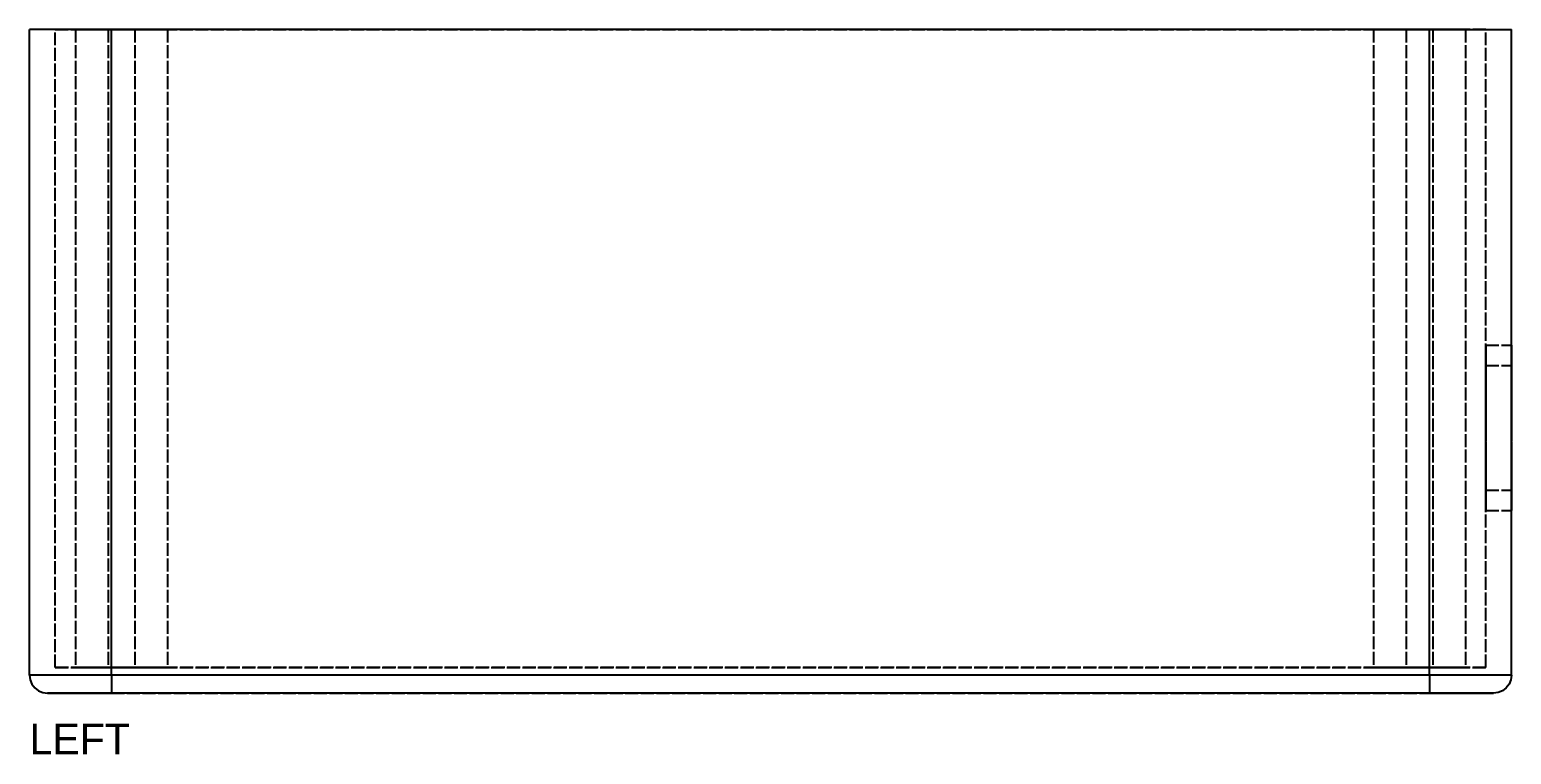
# Model space of a CAD drawing. Header units: millimetres. Extents: x 0 to 380, y -17 to 240.
# Drawn here: x 235 to 380, y 169 to 240 of the extents above; entities that cross this region are included whole.
import ezdxf

# ---------------------------------------------------------------- set-up
doc = ezdxf.new("R2010")
doc.units = ezdxf.units.MM
doc.linetypes.add('DASHED', pattern=[1.524, 1.27, -0.254])
for name, color, linetype in [('HIDDEN', 8, 'DASHED'), ('TEXT', 3, 'Continuous'), ('VISIBLE', 7, 'Continuous')]:
    doc.layers.add(name, color=color, linetype=linetype)

msp = doc.modelspace()

# ---------------------------------------------------------------- linework, layer by layer
at = {"layer": 'HIDDEN'}
for points in [[(243, 240), (242.1, 240), (241.22, 240), (240.36, 240), (239.53, 240), (238.74, 240), (238.01, 240), (237.34, 240), (236.75, 240), (236.23, 240), (235.79, 240), (235.45, 240), (235.2, 240), (235.05, 240), (235, 240)], [(235, 176.75), (235, 240)], [(237.5, 240), (377.5, 240)], [(377.5, 240), (237.5, 240)], [(237.5, 177.5), (237.5, 240)], [(237.5, 177.5), (237.5, 240)], [(244, 240), (243.5, 240), (243, 240), (242.51, 240), (242.05, 240), (241.61, 240), (241.19, 240), (240.82, 240), (240.48, 240), (240.19, 240), (239.95, 240), (239.75, 240), (239.61, 240), (239.53, 240), (239.5, 240)], [(239.5, 240), (239.61, 240), (239.95, 240), (240.48, 240), (241.19, 240), (242.05, 240), (243, 240), (244, 240), (245, 240), (245.95, 240), (246.81, 240), (247.52, 240), (248.05, 240), (248.39, 240), (248.5, 240)], [(244, 240), (243.5, 240), (243, 240), (242.51, 240), (242.05, 240), (241.61, 240), (241.19, 240), (240.82, 240), (240.48, 240), (240.19, 240), (239.95, 240), (239.75, 240), (239.61, 240), (239.53, 240), (239.5, 240)], [(239.5, 240), (239.61, 240), (239.95, 240), (240.48, 240), (241.19, 240), (242.05, 240), (243, 240), (244, 240), (245, 240), (245.95, 240), (246.81, 240), (247.52, 240), (248.05, 240), (248.39, 240), (248.5, 240)], [(239.5, 240), (239.5, 177.5)], [(239.5, 240), (239.5, 177.5)], [(244, 240), (243.85, 240), (243.71, 240), (243.57, 240), (243.44, 240), (243.31, 240), (243.19, 240), (243.08, 240), (242.98, 240), (242.9, 240), (242.83, 240), (242.77, 240), (242.73, 240), (242.71, 240), (242.7, 240)], [(242.7, 240), (242.73, 240), (242.83, 240), (242.98, 240), (243.19, 240), (243.44, 240), (243.71, 240), (244, 240), (244.29, 240), (244.56, 240), (244.81, 240), (245.02, 240), (245.17, 240), (245.27, 240), (245.3, 240)], [(244, 240), (243.85, 240), (243.71, 240), (243.57, 240), (243.44, 240), (243.31, 240), (243.19, 240), (243.08, 240), (242.98, 240), (242.9, 240), (242.83, 240), (242.77, 240), (242.73, 240), (242.71, 240), (242.7, 240)], [(242.7, 240), (242.73, 240), (242.83, 240), (242.98, 240), (243.19, 240), (243.44, 240), (243.71, 240), (244, 240), (244.29, 240), (244.56, 240), (244.81, 240), (245.02, 240), (245.17, 240), (245.27, 240), (245.3, 240)], [(242.7, 240), (242.7, 177.5)], [(242.7, 240), (242.7, 177.5)], [(372, 240), (243, 240)], [(248.5, 240), (248.47, 240), (248.39, 240), (248.25, 240), (248.05, 240), (247.81, 240), (247.52, 240), (247.18, 240), (246.81, 240), (246.39, 240), (245.95, 240), (245.49, 240), (245, 240), (244.5, 240), (244, 240)], [(248.5, 240), (248.47, 240), (248.39, 240), (248.25, 240), (248.05, 240), (247.81, 240), (247.52, 240), (247.18, 240), (246.81, 240), (246.39, 240), (245.95, 240), (245.49, 240), (245, 240), (244.5, 240), (244, 240)], [(245.3, 240), (245.29, 240), (245.27, 240), (245.23, 240), (245.17, 240), (245.1, 240), (245.02, 240), (244.92, 240), (244.81, 240), (244.69, 240), (244.56, 240), (244.43, 240), (244.29, 240), (244.15, 240), (244, 240)], [(245.3, 240), (245.29, 240), (245.27, 240), (245.23, 240), (245.17, 240), (245.1, 240), (245.02, 240), (244.92, 240), (244.81, 240), (244.69, 240), (244.56, 240), (244.43, 240), (244.29, 240), (244.15, 240), (244, 240)], [(245.3, 240), (245.3, 177.5)], [(245.3, 240), (245.3, 177.5)], [(248.5, 240), (248.5, 177.5)], [(248.5, 240), (248.5, 177.5)], [(371, 240), (370.5, 240), (370, 240), (369.51, 240), (369.05, 240), (368.61, 240), (368.19, 240), (367.82, 240), (367.48, 240), (367.19, 240), (366.95, 240), (366.75, 240), (366.61, 240), (366.53, 240), (366.5, 240)], [(366.5, 240), (366.61, 240), (366.95, 240), (367.48, 240), (368.19, 240), (369.05, 240), (370, 240), (371, 240), (372, 240), (372.95, 240), (373.81, 240), (374.52, 240), (375.05, 240), (375.39, 240), (375.5, 240)], [(371, 240), (370.5, 240), (370, 240), (369.51, 240), (369.05, 240), (368.61, 240), (368.19, 240), (367.82, 240), (367.48, 240), (367.19, 240), (366.95, 240), (366.75, 240), (366.61, 240), (366.53, 240), (366.5, 240)], [(366.5, 240), (366.61, 240), (366.95, 240), (367.48, 240), (368.19, 240), (369.05, 240), (370, 240), (371, 240), (372, 240), (372.95, 240), (373.81, 240), (374.52, 240), (375.05, 240), (375.39, 240), (375.5, 240)], [(366.5, 240), (366.5, 177.5)], [(366.5, 240), (366.5, 177.5)], [(371, 240), (370.85, 240), (370.71, 240), (370.57, 240), (370.44, 240), (370.31, 240), (370.19, 240), (370.08, 240), (369.98, 240), (369.9, 240), (369.83, 240), (369.77, 240), (369.73, 240), (369.71, 240), (369.7, 240)], [(369.7, 240), (369.73, 240), (369.83, 240), (369.98, 240), (370.19, 240), (370.44, 240), (370.71, 240), (371, 240), (371.29, 240), (371.56, 240), (371.81, 240), (372.02, 240), (372.17, 240), (372.27, 240), (372.3, 240)], [(371, 240), (370.85, 240), (370.71, 240), (370.57, 240), (370.44, 240), (370.31, 240), (370.19, 240), (370.08, 240), (369.98, 240), (369.9, 240), (369.83, 240), (369.77, 240), (369.73, 240), (369.71, 240), (369.7, 240)], [(369.7, 240), (369.73, 240), (369.83, 240), (369.98, 240), (370.19, 240), (370.44, 240), (370.71, 240), (371, 240), (371.29, 240), (371.56, 240), (371.81, 240), (372.02, 240), (372.17, 240), (372.27, 240), (372.3, 240)], [(369.7, 240), (369.7, 177.5)], [(369.7, 240), (369.7, 177.5)], [(375.5, 240), (375.47, 240), (375.39, 240), (375.25, 240), (375.05, 240), (374.81, 240), (374.52, 240), (374.18, 240), (373.81, 240), (373.39, 240), (372.95, 240), (372.49, 240), (372, 240), (371.5, 240), (371, 240)], [(375.5, 240), (375.47, 240), (375.39, 240), (375.25, 240), (375.05, 240), (374.81, 240), (374.52, 240), (374.18, 240), (373.81, 240), (373.39, 240), (372.95, 240), (372.49, 240), (372, 240), (371.5, 240), (371, 240)], [(372.3, 240), (372.29, 240), (372.27, 240), (372.23, 240), (372.17, 240), (372.1, 240), (372.02, 240), (371.92, 240), (371.81, 240), (371.69, 240), (371.56, 240), (371.43, 240), (371.29, 240), (371.15, 240), (371, 240)], [(372.3, 240), (372.29, 240), (372.27, 240), (372.23, 240), (372.17, 240), (372.1, 240), (372.02, 240), (371.92, 240), (371.81, 240), (371.69, 240), (371.56, 240), (371.43, 240), (371.29, 240), (371.15, 240), (371, 240)], [(372, 240), (372.9, 240), (373.78, 240), (374.64, 240), (375.47, 240), (376.26, 240), (376.99, 240), (377.66, 240), (378.25, 240), (378.77, 240), (379.21, 240), (379.55, 240), (379.8, 240), (379.95, 240), (380, 240)], [(372.3, 240), (372.3, 177.5)], [(372.3, 240), (372.3, 177.5)], [(375.5, 240), (375.5, 177.5)], [(375.5, 240), (375.5, 177.5)], [(377.5, 177.5), (377.5, 240)], [(377.5, 177.5), (377.5, 240)], [(380, 176.75), (380, 240)], [(377.5, 201), (377.5, 201.91), (377.5, 202.8), (377.5, 203.68), (377.5, 204.51), (377.5, 205.31), (377.5, 206.05), (377.5, 206.73), (377.5, 207.33), (377.5, 207.86), (377.5, 208.3), (377.5, 208.65), (377.5, 208.9), (377.5, 209.05), (377.5, 209.1)], [(377.5, 209.1), (377.5, 208.9), (377.5, 208.3), (377.5, 207.33), (377.5, 206.05), (377.5, 204.51), (377.5, 202.8), (377.5, 201), (377.5, 199.2), (377.5, 197.49), (377.5, 195.95), (377.5, 194.67), (377.5, 193.7), (377.5, 193.1), (377.5, 192.9)], [(377.5, 201), (377.5, 201.91), (377.5, 202.8), (377.5, 203.68), (377.5, 204.51), (377.5, 205.31), (377.5, 206.05), (377.5, 206.73), (377.5, 207.33), (377.5, 207.86), (377.5, 208.3), (377.5, 208.65), (377.5, 208.9), (377.5, 209.05), (377.5, 209.1)], [(377.5, 209.1), (377.5, 208.9), (377.5, 208.3), (377.5, 207.33), (377.5, 206.05), (377.5, 204.51), (377.5, 202.8), (377.5, 201), (377.5, 199.2), (377.5, 197.49), (377.5, 195.95), (377.5, 194.67), (377.5, 193.7), (377.5, 193.1), (377.5, 192.9)], [(377.5, 201), (377.5, 201.91), (377.5, 202.8), (377.5, 203.68), (377.5, 204.51), (377.5, 205.31), (377.5, 206.05), (377.5, 206.73), (377.5, 207.33), (377.5, 207.86), (377.5, 208.3), (377.5, 208.65), (377.5, 208.9), (377.5, 209.05), (377.5, 209.1)], [(377.5, 209.1), (377.5, 208.9), (377.5, 208.3), (377.5, 207.33), (377.5, 206.05), (377.5, 204.51), (377.5, 202.8), (377.5, 201), (377.5, 199.2), (377.5, 197.49), (377.5, 195.95), (377.5, 194.67), (377.5, 193.7), (377.5, 193.1), (377.5, 192.9)], [(377.5, 201), (377.5, 201.91), (377.5, 202.8), (377.5, 203.68), (377.5, 204.51), (377.5, 205.31), (377.5, 206.05), (377.5, 206.73), (377.5, 207.33), (377.5, 207.86), (377.5, 208.3), (377.5, 208.65), (377.5, 208.9), (377.5, 209.05), (377.5, 209.1)], [(377.5, 209.1), (377.5, 208.9), (377.5, 208.3), (377.5, 207.33), (377.5, 206.05), (377.5, 204.51), (377.5, 202.8), (377.5, 201), (377.5, 199.2), (377.5, 197.49), (377.5, 195.95), (377.5, 194.67), (377.5, 193.7), (377.5, 193.1), (377.5, 192.9)], [(377.5, 201), (377.5, 201.91), (377.5, 202.8), (377.5, 203.68), (377.5, 204.51), (377.5, 205.31), (377.5, 206.05), (377.5, 206.73), (377.5, 207.33), (377.5, 207.86), (377.5, 208.3), (377.5, 208.65), (377.5, 208.9), (377.5, 209.05), (377.5, 209.1)], [(377.5, 209.1), (377.5, 208.9), (377.5, 208.3), (377.5, 207.33), (377.5, 206.05), (377.5, 204.51), (377.5, 202.8), (377.5, 201), (377.5, 199.2), (377.5, 197.49), (377.5, 195.95), (377.5, 194.67), (377.5, 193.7), (377.5, 193.1), (377.5, 192.9)], [(377.5, 209.1), (380, 209.1)], [(377.5, 209.1), (380, 209.1)], [(377.5, 209.1), (380, 209.1)], [(377.5, 209.1), (380, 209.1)], [(377.5, 209.1), (380, 209.1)], [(380, 201), (380, 201.91), (380, 202.8), (380, 203.68), (380, 204.51), (380, 205.31), (380, 206.05), (380, 206.73), (380, 207.33), (380, 207.86), (380, 208.3), (380, 208.65), (380, 208.9), (380, 209.05), (380, 209.1)], [(380, 209.1), (380, 208.9), (380, 208.3), (380, 207.33), (380, 206.05), (380, 204.51), (380, 202.8), (380, 201), (380, 199.2), (380, 197.49), (380, 195.95), (380, 194.67), (380, 193.7), (380, 193.1), (380, 192.9)], [(380, 201), (380, 201.91), (380, 202.8), (380, 203.68), (380, 204.51), (380, 205.31), (380, 206.05), (380, 206.73), (380, 207.33), (380, 207.86), (380, 208.3), (380, 208.65), (380, 208.9), (380, 209.05), (380, 209.1)], [(380, 209.1), (380, 208.9), (380, 208.3), (380, 207.33), (380, 206.05), (380, 204.51), (380, 202.8), (380, 201), (380, 199.2), (380, 197.49), (380, 195.95), (380, 194.67), (380, 193.7), (380, 193.1), (380, 192.9)], [(380, 201), (380, 201.91), (380, 202.8), (380, 203.68), (380, 204.51), (380, 205.31), (380, 206.05), (380, 206.73), (380, 207.33), (380, 207.86), (380, 208.3), (380, 208.65), (380, 208.9), (380, 209.05), (380, 209.1)], [(380, 209.1), (380, 208.9), (380, 208.3), (380, 207.33), (380, 206.05), (380, 204.51), (380, 202.8), (380, 201), (380, 199.2), (380, 197.49), (380, 195.95), (380, 194.67), (380, 193.7), (380, 193.1), (380, 192.9)], [(380, 201), (380, 201.91), (380, 202.8), (380, 203.68), (380, 204.51), (380, 205.31), (380, 206.05), (380, 206.73), (380, 207.33), (380, 207.86), (380, 208.3), (380, 208.65), (380, 208.9), (380, 209.05), (380, 209.1)], [(380, 209.1), (380, 208.9), (380, 208.3), (380, 207.33), (380, 206.05), (380, 204.51), (380, 202.8), (380, 201), (380, 199.2), (380, 197.49), (380, 195.95), (380, 194.67), (380, 193.7), (380, 193.1), (380, 192.9)], [(380, 201), (380, 201.91), (380, 202.8), (380, 203.68), (380, 204.51), (380, 205.31), (380, 206.05), (380, 206.73), (380, 207.33), (380, 207.86), (380, 208.3), (380, 208.65), (380, 208.9), (380, 209.05), (380, 209.1)], [(380, 209.1), (380, 208.9), (380, 208.3), (380, 207.33), (380, 206.05), (380, 204.51), (380, 202.8), (380, 201), (380, 199.2), (380, 197.49), (380, 195.95), (380, 194.67), (380, 193.7), (380, 193.1), (380, 192.9)], [(377.5, 201), (377.5, 201.68), (377.5, 202.36), (377.5, 203.01), (377.5, 203.65), (377.5, 204.25), (377.5, 204.8), (377.5, 205.31), (377.5, 205.77), (377.5, 206.17), (377.5, 206.5), (377.5, 206.76), (377.5, 206.95), (377.5, 207.06), (377.5, 207.1)], [(377.5, 207.1), (377.5, 206.95), (377.5, 206.5), (377.5, 205.77), (377.5, 204.8), (377.5, 203.65), (377.5, 202.36), (377.5, 201), (377.5, 199.64), (377.5, 198.35), (377.5, 197.2), (377.5, 196.23), (377.5, 195.5), (377.5, 195.05), (377.5, 194.9)], [(377.5, 201), (377.5, 201.68), (377.5, 202.36), (377.5, 203.01), (377.5, 203.65), (377.5, 204.25), (377.5, 204.8), (377.5, 205.31), (377.5, 205.77), (377.5, 206.17), (377.5, 206.5), (377.5, 206.76), (377.5, 206.95), (377.5, 207.06), (377.5, 207.1)], [(377.5, 207.1), (377.5, 206.95), (377.5, 206.5), (377.5, 205.77), (377.5, 204.8), (377.5, 203.65), (377.5, 202.36), (377.5, 201), (377.5, 199.64), (377.5, 198.35), (377.5, 197.2), (377.5, 196.23), (377.5, 195.5), (377.5, 195.05), (377.5, 194.9)], [(377.5, 207.1), (380, 207.1)], [(377.5, 207.1), (380, 207.1)], [(380, 201), (380, 201.68), (380, 202.36), (380, 203.01), (380, 203.65), (380, 204.25), (380, 204.8), (380, 205.31), (380, 205.77), (380, 206.17), (380, 206.5), (380, 206.76), (380, 206.95), (380, 207.06), (380, 207.1)], [(380, 207.1), (380, 206.95), (380, 206.5), (380, 205.77), (380, 204.8), (380, 203.65), (380, 202.36), (380, 201), (380, 199.64), (380, 198.35), (380, 197.2), (380, 196.23), (380, 195.5), (380, 195.05), (380, 194.9)], [(380, 201), (380, 201.68), (380, 202.36), (380, 203.01), (380, 203.65), (380, 204.25), (380, 204.8), (380, 205.31), (380, 205.77), (380, 206.17), (380, 206.5), (380, 206.76), (380, 206.95), (380, 207.06), (380, 207.1)], [(380, 207.1), (380, 206.95), (380, 206.5), (380, 205.77), (380, 204.8), (380, 203.65), (380, 202.36), (380, 201), (380, 199.64), (380, 198.35), (380, 197.2), (380, 196.23), (380, 195.5), (380, 195.05), (380, 194.9)], [(377.5, 192.9), (377.5, 192.95), (377.5, 193.1), (377.5, 193.35), (377.5, 193.7), (377.5, 194.14), (377.5, 194.67), (377.5, 195.27), (377.5, 195.95), (377.5, 196.69), (377.5, 197.49), (377.5, 198.32), (377.5, 199.2), (377.5, 200.09), (377.5, 201)], [(377.5, 192.9), (377.5, 192.95), (377.5, 193.1), (377.5, 193.35), (377.5, 193.7), (377.5, 194.14), (377.5, 194.67), (377.5, 195.27), (377.5, 195.95), (377.5, 196.69), (377.5, 197.49), (377.5, 198.32), (377.5, 199.2), (377.5, 200.09), (377.5, 201)], [(377.5, 192.9), (377.5, 192.95), (377.5, 193.1), (377.5, 193.35), (377.5, 193.7), (377.5, 194.14), (377.5, 194.67), (377.5, 195.27), (377.5, 195.95), (377.5, 196.69), (377.5, 197.49), (377.5, 198.32), (377.5, 199.2), (377.5, 200.09), (377.5, 201)], [(377.5, 192.9), (377.5, 192.95), (377.5, 193.1), (377.5, 193.35), (377.5, 193.7), (377.5, 194.14), (377.5, 194.67), (377.5, 195.27), (377.5, 195.95), (377.5, 196.69), (377.5, 197.49), (377.5, 198.32), (377.5, 199.2), (377.5, 200.09), (377.5, 201)], [(377.5, 192.9), (377.5, 192.95), (377.5, 193.1), (377.5, 193.35), (377.5, 193.7), (377.5, 194.14), (377.5, 194.67), (377.5, 195.27), (377.5, 195.95), (377.5, 196.69), (377.5, 197.49), (377.5, 198.32), (377.5, 199.2), (377.5, 200.09), (377.5, 201)], [(377.5, 194.9), (377.5, 194.94), (377.5, 195.05), (377.5, 195.24), (377.5, 195.5), (377.5, 195.83), (377.5, 196.23), (377.5, 196.69), (377.5, 197.2), (377.5, 197.75), (377.5, 198.35), (377.5, 198.99), (377.5, 199.64), (377.5, 200.32), (377.5, 201)], [(377.5, 194.9), (377.5, 194.94), (377.5, 195.05), (377.5, 195.24), (377.5, 195.5), (377.5, 195.83), (377.5, 196.23), (377.5, 196.69), (377.5, 197.2), (377.5, 197.75), (377.5, 198.35), (377.5, 198.99), (377.5, 199.64), (377.5, 200.32), (377.5, 201)], [(380, 192.9), (380, 192.95), (380, 193.1), (380, 193.35), (380, 193.7), (380, 194.14), (380, 194.67), (380, 195.27), (380, 195.95), (380, 196.69), (380, 197.49), (380, 198.32), (380, 199.2), (380, 200.09), (380, 201)], [(380, 192.9), (380, 192.95), (380, 193.1), (380, 193.35), (380, 193.7), (380, 194.14), (380, 194.67), (380, 195.27), (380, 195.95), (380, 196.69), (380, 197.49), (380, 198.32), (380, 199.2), (380, 200.09), (380, 201)], [(380, 192.9), (380, 192.95), (380, 193.1), (380, 193.35), (380, 193.7), (380, 194.14), (380, 194.67), (380, 195.27), (380, 195.95), (380, 196.69), (380, 197.49), (380, 198.32), (380, 199.2), (380, 200.09), (380, 201)], [(380, 192.9), (380, 192.95), (380, 193.1), (380, 193.35), (380, 193.7), (380, 194.14), (380, 194.67), (380, 195.27), (380, 195.95), (380, 196.69), (380, 197.49), (380, 198.32), (380, 199.2), (380, 200.09), (380, 201)], [(380, 192.9), (380, 192.95), (380, 193.1), (380, 193.35), (380, 193.7), (380, 194.14), (380, 194.67), (380, 195.27), (380, 195.95), (380, 196.69), (380, 197.49), (380, 198.32), (380, 199.2), (380, 200.09), (380, 201)], [(380, 194.9), (380, 194.94), (380, 195.05), (380, 195.24), (380, 195.5), (380, 195.83), (380, 196.23), (380, 196.69), (380, 197.2), (380, 197.75), (380, 198.35), (380, 198.99), (380, 199.64), (380, 200.32), (380, 201)], [(380, 194.9), (380, 194.94), (380, 195.05), (380, 195.24), (380, 195.5), (380, 195.83), (380, 196.23), (380, 196.69), (380, 197.2), (380, 197.75), (380, 198.35), (380, 198.99), (380, 199.64), (380, 200.32), (380, 201)], [(377.5, 194.9), (380, 194.9)], [(377.5, 194.9), (380, 194.9)], [(377.5, 192.9), (380, 192.9)], [(377.5, 192.9), (380, 192.9)], [(377.5, 192.9), (380, 192.9)], [(377.5, 192.9), (380, 192.9)], [(377.5, 192.9), (380, 192.9)], [(377.5, 177.5), (237.5, 177.5)], [(237.5, 177.5), (377.5, 177.5)], [(244, 177.5), (243.5, 177.5), (243, 177.5), (242.51, 177.5), (242.05, 177.5), (241.61, 177.5), (241.19, 177.5), (240.82, 177.5), (240.48, 177.5), (240.19, 177.5), (239.95, 177.5), (239.75, 177.5), (239.61, 177.5), (239.53, 177.5), (239.5, 177.5)], [(239.5, 177.5), (239.61, 177.5), (239.95, 177.5), (240.48, 177.5), (241.19, 177.5), (242.05, 177.5), (243, 177.5), (244, 177.5), (245, 177.5), (245.95, 177.5), (246.81, 177.5), (247.52, 177.5), (248.05, 177.5), (248.39, 177.5), (248.5, 177.5)], [(244, 177.5), (243.5, 177.5), (243, 177.5), (242.51, 177.5), (242.05, 177.5), (241.61, 177.5), (241.19, 177.5), (240.82, 177.5), (240.48, 177.5), (240.19, 177.5), (239.95, 177.5), (239.75, 177.5), (239.61, 177.5), (239.53, 177.5), (239.5, 177.5)], [(239.5, 177.5), (239.61, 177.5), (239.95, 177.5), (240.48, 177.5), (241.19, 177.5), (242.05, 177.5), (243, 177.5), (244, 177.5), (245, 177.5), (245.95, 177.5), (246.81, 177.5), (247.52, 177.5), (248.05, 177.5), (248.39, 177.5), (248.5, 177.5)], [(244, 177.5), (243.85, 177.5), (243.71, 177.5), (243.57, 177.5), (243.44, 177.5), (243.31, 177.5), (243.19, 177.5), (243.08, 177.5), (242.98, 177.5), (242.9, 177.5), (242.83, 177.5), (242.77, 177.5), (242.73, 177.5), (242.71, 177.5), (242.7, 177.5)], [(242.7, 177.5), (242.73, 177.5), (242.83, 177.5), (242.98, 177.5), (243.19, 177.5), (243.44, 177.5), (243.71, 177.5), (244, 177.5), (244.29, 177.5), (244.56, 177.5), (244.81, 177.5), (245.02, 177.5), (245.17, 177.5), (245.27, 177.5), (245.3, 177.5)], [(244, 177.5), (243.85, 177.5), (243.71, 177.5), (243.57, 177.5), (243.44, 177.5), (243.31, 177.5), (243.19, 177.5), (243.08, 177.5), (242.98, 177.5), (242.9, 177.5), (242.83, 177.5), (242.77, 177.5), (242.73, 177.5), (242.71, 177.5), (242.7, 177.5)], [(242.7, 177.5), (242.73, 177.5), (242.83, 177.5), (242.98, 177.5), (243.19, 177.5), (243.44, 177.5), (243.71, 177.5), (244, 177.5), (244.29, 177.5), (244.56, 177.5), (244.81, 177.5), (245.02, 177.5), (245.17, 177.5), (245.27, 177.5), (245.3, 177.5)], [(248.5, 177.5), (248.47, 177.5), (248.39, 177.5), (248.25, 177.5), (248.05, 177.5), (247.81, 177.5), (247.52, 177.5), (247.18, 177.5), (246.81, 177.5), (246.39, 177.5), (245.95, 177.5), (245.49, 177.5), (245, 177.5), (244.5, 177.5), (244, 177.5)], [(248.5, 177.5), (248.47, 177.5), (248.39, 177.5), (248.25, 177.5), (248.05, 177.5), (247.81, 177.5), (247.52, 177.5), (247.18, 177.5), (246.81, 177.5), (246.39, 177.5), (245.95, 177.5), (245.49, 177.5), (245, 177.5), (244.5, 177.5), (244, 177.5)], [(245.3, 177.5), (245.29, 177.5), (245.27, 177.5), (245.23, 177.5), (245.17, 177.5), (245.1, 177.5), (245.02, 177.5), (244.92, 177.5), (244.81, 177.5), (244.69, 177.5), (244.56, 177.5), (244.43, 177.5), (244.29, 177.5), (244.15, 177.5), (244, 177.5)], [(245.3, 177.5), (245.29, 177.5), (245.27, 177.5), (245.23, 177.5), (245.17, 177.5), (245.1, 177.5), (245.02, 177.5), (244.92, 177.5), (244.81, 177.5), (244.69, 177.5), (244.56, 177.5), (244.43, 177.5), (244.29, 177.5), (244.15, 177.5), (244, 177.5)], [(371, 177.5), (370.5, 177.5), (370, 177.5), (369.51, 177.5), (369.05, 177.5), (368.61, 177.5), (368.19, 177.5), (367.82, 177.5), (367.48, 177.5), (367.19, 177.5), (366.95, 177.5), (366.75, 177.5), (366.61, 177.5), (366.53, 177.5), (366.5, 177.5)], [(366.5, 177.5), (366.61, 177.5), (366.95, 177.5), (367.48, 177.5), (368.19, 177.5), (369.05, 177.5), (370, 177.5), (371, 177.5), (372, 177.5), (372.95, 177.5), (373.81, 177.5), (374.52, 177.5), (375.05, 177.5), (375.39, 177.5), (375.5, 177.5)], [(371, 177.5), (370.5, 177.5), (370, 177.5), (369.51, 177.5), (369.05, 177.5), (368.61, 177.5), (368.19, 177.5), (367.82, 177.5), (367.48, 177.5), (367.19, 177.5), (366.95, 177.5), (366.75, 177.5), (366.61, 177.5), (366.53, 177.5), (366.5, 177.5)], [(366.5, 177.5), (366.61, 177.5), (366.95, 177.5), (367.48, 177.5), (368.19, 177.5), (369.05, 177.5), (370, 177.5), (371, 177.5), (372, 177.5), (372.95, 177.5), (373.81, 177.5), (374.52, 177.5), (375.05, 177.5), (375.39, 177.5), (375.5, 177.5)], [(371, 177.5), (370.85, 177.5), (370.71, 177.5), (370.57, 177.5), (370.44, 177.5), (370.31, 177.5), (370.19, 177.5), (370.08, 177.5), (369.98, 177.5), (369.9, 177.5), (369.83, 177.5), (369.77, 177.5), (369.73, 177.5), (369.71, 177.5), (369.7, 177.5)], [(369.7, 177.5), (369.73, 177.5), (369.83, 177.5), (369.98, 177.5), (370.19, 177.5), (370.44, 177.5), (370.71, 177.5), (371, 177.5), (371.29, 177.5), (371.56, 177.5), (371.81, 177.5), (372.02, 177.5), (372.17, 177.5), (372.27, 177.5), (372.3, 177.5)], [(371, 177.5), (370.85, 177.5), (370.71, 177.5), (370.57, 177.5), (370.44, 177.5), (370.31, 177.5), (370.19, 177.5), (370.08, 177.5), (369.98, 177.5), (369.9, 177.5), (369.83, 177.5), (369.77, 177.5), (369.73, 177.5), (369.71, 177.5), (369.7, 177.5)], [(369.7, 177.5), (369.73, 177.5), (369.83, 177.5), (369.98, 177.5), (370.19, 177.5), (370.44, 177.5), (370.71, 177.5), (371, 177.5), (371.29, 177.5), (371.56, 177.5), (371.81, 177.5), (372.02, 177.5), (372.17, 177.5), (372.27, 177.5), (372.3, 177.5)], [(375.5, 177.5), (375.47, 177.5), (375.39, 177.5), (375.25, 177.5), (375.05, 177.5), (374.81, 177.5), (374.52, 177.5), (374.18, 177.5), (373.81, 177.5), (373.39, 177.5), (372.95, 177.5), (372.49, 177.5), (372, 177.5), (371.5, 177.5), (371, 177.5)], [(375.5, 177.5), (375.47, 177.5), (375.39, 177.5), (375.25, 177.5), (375.05, 177.5), (374.81, 177.5), (374.52, 177.5), (374.18, 177.5), (373.81, 177.5), (373.39, 177.5), (372.95, 177.5), (372.49, 177.5), (372, 177.5), (371.5, 177.5), (371, 177.5)], [(372.3, 177.5), (372.29, 177.5), (372.27, 177.5), (372.23, 177.5), (372.17, 177.5), (372.1, 177.5), (372.02, 177.5), (371.92, 177.5), (371.81, 177.5), (371.69, 177.5), (371.56, 177.5), (371.43, 177.5), (371.29, 177.5), (371.15, 177.5), (371, 177.5)], [(372.3, 177.5), (372.29, 177.5), (372.27, 177.5), (372.23, 177.5), (372.17, 177.5), (372.1, 177.5), (372.02, 177.5), (371.92, 177.5), (371.81, 177.5), (371.69, 177.5), (371.56, 177.5), (371.43, 177.5), (371.29, 177.5), (371.15, 177.5), (371, 177.5)], [(235, 176.75), (235.06, 176.3), (235.23, 175.88), (235.51, 175.51), (235.88, 175.23), (236.3, 175.06), (236.75, 175)], [(380, 176.75), (379.94, 176.3), (379.77, 175.88), (379.49, 175.51), (379.13, 175.23), (378.7, 175.06), (378.25, 175)], [(236.75, 175), (236.79, 175), (236.91, 175), (237.1, 175), (237.37, 175), (237.71, 175), (238.11, 175), (238.58, 175), (239.1, 175), (239.67, 175), (240.29, 175), (240.94, 175), (241.61, 175), (242.3, 175), (243, 175)], [(243, 175), (372, 175)], [(372, 175), (372.7, 175), (373.39, 175), (374.06, 175), (374.71, 175), (375.33, 175), (375.9, 175), (376.42, 175), (376.89, 175), (377.29, 175), (377.63, 175), (377.9, 175), (378.09, 175), (378.21, 175), (378.25, 175)]]:
    msp.add_lwpolyline(points, dxfattribs=at)
at = {"layer": 'VISIBLE'}
for points in [[(243, 240), (242.1, 240), (241.22, 240), (240.36, 240), (239.53, 240), (238.74, 240), (238.01, 240), (237.34, 240), (236.75, 240), (236.23, 240), (235.79, 240), (235.45, 240), (235.2, 240), (235.05, 240), (235, 240)], [(235, 176.75), (235, 240)], [(372, 240), (243, 240)], [(243, 176.75), (243, 240)], [(372, 240), (372.9, 240), (373.78, 240), (374.64, 240), (375.47, 240), (376.26, 240), (376.99, 240), (377.66, 240), (378.25, 240), (378.77, 240), (379.21, 240), (379.55, 240), (379.8, 240), (379.95, 240), (380, 240)], [(372, 176.75), (372, 240)], [(380, 176.75), (380, 240)], [(235, 176.75), (235.06, 176.3), (235.23, 175.88), (235.51, 175.51), (235.88, 175.23), (236.3, 175.06), (236.75, 175)], [(243, 176.75), (242.1, 176.75), (241.22, 176.75), (240.36, 176.75), (239.53, 176.75), (238.74, 176.75), (238.01, 176.75), (237.34, 176.75), (236.75, 176.75), (236.23, 176.75), (235.79, 176.75), (235.45, 176.75), (235.2, 176.75), (235.05, 176.75), (235, 176.75)], [(372, 176.75), (243, 176.75)], [(243, 176.75), (243, 176.55), (243, 176.36), (243, 176.17), (243, 175.99), (243, 175.82), (243, 175.66), (243, 175.51), (243, 175.38), (243, 175.27), (243, 175.17), (243, 175.1), (243, 175.04), (243, 175.01), (243, 175)], [(380, 176.75), (379.95, 176.75), (379.8, 176.75), (379.55, 176.75), (379.21, 176.75), (378.77, 176.75), (378.25, 176.75), (377.66, 176.75), (376.99, 176.75), (376.26, 176.75), (375.47, 176.75), (374.64, 176.75), (373.78, 176.75), (372.9, 176.75), (372, 176.75)], [(372, 176.75), (372, 176.55), (372, 176.36), (372, 176.17), (372, 175.99), (372, 175.82), (372, 175.66), (372, 175.51), (372, 175.38), (372, 175.27), (372, 175.17), (372, 175.1), (372, 175.04), (372, 175.01), (372, 175)], [(380, 176.75), (379.94, 176.3), (379.77, 175.88), (379.49, 175.51), (379.13, 175.23), (378.7, 175.06), (378.25, 175)], [(243, 175), (242.3, 175), (241.61, 175), (240.94, 175), (240.29, 175), (239.67, 175), (239.1, 175), (238.58, 175), (238.11, 175), (237.71, 175), (237.37, 175), (237.1, 175), (236.91, 175), (236.79, 175), (236.75, 175)], [(372, 175), (243, 175)], [(378.25, 175), (378.21, 175), (378.09, 175), (377.9, 175), (377.63, 175), (377.29, 175), (376.89, 175), (376.42, 175), (375.9, 175), (375.33, 175), (374.71, 175), (374.06, 175), (373.39, 175), (372.7, 175), (372, 175)]]:
    msp.add_lwpolyline(points, dxfattribs=at)

# ---------------------------------------------------------------- texts
at = {"layer": 'TEXT'}
msp.add_text('LEFT', height=3, dxfattribs=at).set_placement((235, 169))

doc.saveas('drawing.dxf')
